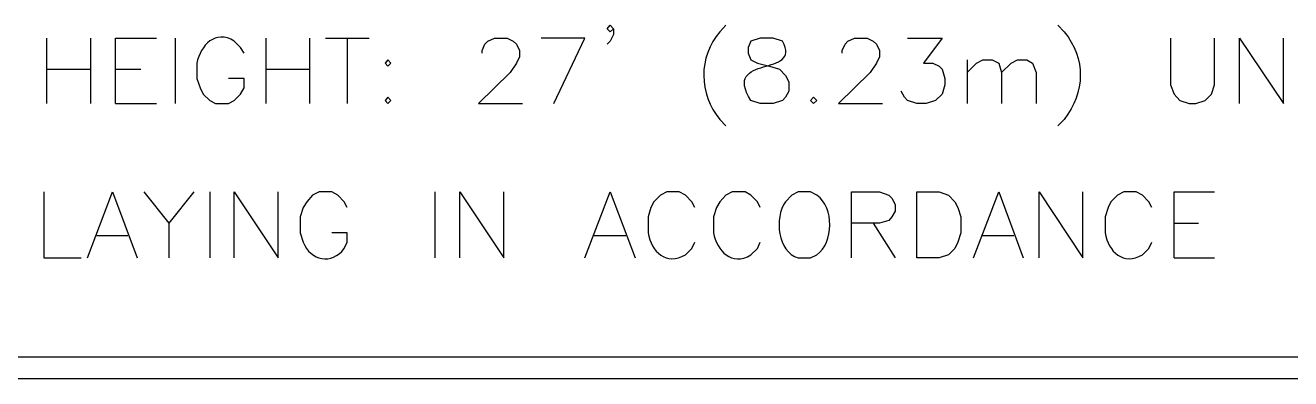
# Model space of a CAD drawing. Header units: millimetres. Extents: x 14 to 201, y 16 to 268.
# Drawn here: x 63.13 to 108.96, y 51.46 to 64.26 of the extents above; entities that cross this region are included whole.
import ezdxf

# ---------------------------------------------------------------- set-up
doc = ezdxf.new("R2010")
doc.units = ezdxf.units.MM
doc.layers.get('0').update_dxf_attribs({"linetype": 'CONTINUOUS'})

msp = doc.modelspace()

# ---------------------------------------------------------------- linework, layer by layer
at = {"color": 0}
for p, q in [((84.201, 64.1354), (84.3068, 64.262)), ((84.3068, 64.262), (84.4338, 64.1354)), ((88.4975, 64.262), (88.2869, 64.0292)), ((100.521, 64.262), (100.754, 64.0292)), ((63.9025, 63.7963), (63.9025, 61.426)), ((65.49, 63.7963), (65.49, 61.426)), ((66.3995, 61.426), (66.3995, 63.7963)), ((66.3995, 63.7963), (67.8808, 63.7963)), ((68.5588, 63.7963), (68.5588, 61.426)), ((71.84, 63.7963), (71.84, 61.426)), ((73.4275, 63.7963), (73.4275, 61.426)), ((73.9994, 63.7963), (75.5869, 63.7963)), ((74.7818, 63.7963), (74.7818, 61.426)), ((79.8834, 63.6901), (80.1165, 63.7963)), ((80.1165, 63.7963), (80.5808, 63.7963)), ((80.5808, 63.7963), (80.7932, 63.6901)), ((83.396, 63.7963), (81.8085, 63.7963)), ((82.2745, 61.426), (83.396, 63.7963)), ((84.3068, 64.0292), (84.201, 64.1354)), ((84.4338, 64.1354), (84.3068, 64.0292)), ((84.4338, 63.923), (84.3068, 63.6901)), ((84.4338, 64.1354), (84.4338, 63.923)), ((89.746, 63.7963), (89.4084, 63.6901)), ((90.212, 63.7963), (89.746, 63.7963)), ((90.551, 63.6901), (90.212, 63.7963)), ((92.921, 63.6901), (93.1541, 63.7963)), ((93.1541, 63.7963), (93.6198, 63.7963)), ((93.6198, 63.7963), (93.8318, 63.6901)), ((95.0807, 63.7963), (96.3291, 63.7963)), ((96.3291, 63.7963), (95.6525, 62.8855)), ((104.606, 63.7963), (104.606, 62.1026)), ((106.193, 62.1026), (106.193, 63.7963)), ((107.104, 61.426), (107.104, 63.7963)), ((107.104, 63.7963), (108.692, 61.426)), ((108.692, 61.426), (108.692, 63.7963)), ((70.9291, 63.4573), (70.696, 63.6901)), ((71.0558, 63.2464), (70.9291, 63.4573)), ((79.6713, 63.3511), (79.7775, 63.584)), ((79.6713, 63.2464), (79.6713, 63.3511)), ((79.7775, 63.584), (79.8834, 63.6901)), ((80.7932, 63.6901), (80.9198, 63.584)), ((80.9198, 63.584), (81.026, 63.3511)), ((81.026, 63.3511), (81.026, 63.1183)), ((84.3068, 63.6901), (84.201, 63.584)), ((89.4084, 63.6901), (89.3025, 63.4573)), ((89.3025, 63.4573), (89.3025, 63.2464)), ((89.3025, 63.2464), (89.4084, 63.0135)), ((92.7104, 63.3511), (92.8165, 63.584)), ((92.7104, 63.2464), (92.7104, 63.3511)), ((92.8165, 63.584), (92.921, 63.6901)), ((93.8318, 63.6901), (93.9588, 63.584)), ((93.9588, 63.584), (94.065, 63.3511)), ((94.065, 63.3511), (94.065, 63.1183)), ((69.3416, 62.8855), (69.3416, 62.3355)), ((76.2635, 63.0135), (76.1573, 62.8855)), ((76.1573, 62.8855), (76.2635, 62.7807)), ((76.3693, 62.8855), (76.2635, 63.0135)), ((76.2635, 62.7807), (76.3693, 62.8855)), ((80.9198, 62.8855), (80.687, 62.5479)), ((81.026, 63.1183), (80.9198, 62.8855)), ((89.4084, 63.0135), (89.6415, 62.8855)), ((89.6415, 62.8855), (90.085, 62.7807)), ((93.9588, 62.8855), (93.726, 62.5479)), ((94.065, 63.1183), (93.9588, 62.8855)), ((95.6525, 62.8855), (95.9915, 62.8855)), ((95.9915, 62.8855), (96.2244, 62.7807)), ((97.24, 63.0135), (97.24, 61.426)), ((97.24, 62.5479), (97.579, 62.8855)), ((97.579, 62.8855), (97.8119, 63.0135)), ((97.8119, 63.0135), (98.1495, 63.0135)), ((98.1495, 63.0135), (98.3823, 62.8855)), ((98.3823, 62.8855), (98.4885, 62.5479)), ((98.4885, 62.5479), (98.8275, 62.8855)), ((98.8275, 62.8855), (99.0604, 63.0135)), ((99.0604, 63.0135), (99.3994, 63.0135)), ((99.3994, 63.0135), (99.61, 62.8855)), ((99.61, 62.8855), (99.737, 62.5479)), ((63.9025, 62.6745), (65.49, 62.6745)), ((66.3995, 62.6745), (67.3104, 62.6745)), ((69.3416, 62.3355), (69.4683, 61.9965)), ((71.0558, 62.3355), (70.4854, 62.3355)), ((71.0558, 61.9965), (71.0558, 62.3355)), ((71.84, 62.6745), (73.4275, 62.6745)), ((80.687, 62.5479), (79.5443, 61.426)), ((90.085, 62.7807), (90.4448, 62.6745)), ((90.4448, 62.6745), (90.6568, 62.4417)), ((90.6568, 62.4417), (90.7838, 62.2088)), ((93.726, 62.5479), (92.5834, 61.426)), ((96.2244, 62.7807), (96.3291, 62.6745)), ((96.3291, 62.6745), (96.435, 62.3355)), ((96.435, 62.3355), (96.435, 62.1026)), ((98.4885, 62.5479), (98.4885, 61.426)), ((99.737, 62.5479), (99.737, 61.426)), ((69.4683, 61.9965), (69.5745, 61.7636)), ((70.9291, 61.7636), (71.0558, 61.9965)), ((90.7838, 61.8698), (90.6568, 61.6589)), ((90.7838, 62.2088), (90.7838, 61.8698)), ((94.9745, 61.6589), (94.8475, 61.8698)), ((96.435, 62.1026), (96.3291, 61.7636)), ((104.606, 62.1026), (104.732, 61.7636)), ((106.087, 61.7636), (106.193, 62.1026)), ((66.3995, 61.426), (67.8808, 61.426)), ((69.5745, 61.7636), (69.8073, 61.5308)), ((69.8073, 61.5308), (70.0193, 61.426)), ((70.0193, 61.426), (70.4854, 61.426)), ((70.4854, 61.426), (70.696, 61.5308)), ((70.696, 61.5308), (70.9291, 61.7636)), ((76.2635, 61.6589), (76.1573, 61.5308)), ((76.1573, 61.5308), (76.2635, 61.426)), ((76.3693, 61.5308), (76.2635, 61.6589)), ((76.2635, 61.426), (76.3693, 61.5308)), ((79.5443, 61.426), (81.1318, 61.426)), ((89.746, 61.426), (89.4084, 61.5308)), ((90.212, 61.426), (89.746, 61.426)), ((90.551, 61.5308), (90.212, 61.426)), ((90.6568, 61.6589), (90.551, 61.5308)), ((91.6725, 61.6589), (91.5666, 61.5308)), ((91.5666, 61.5308), (91.6725, 61.426)), ((91.7995, 61.5308), (91.6725, 61.6589)), ((91.6725, 61.426), (91.7995, 61.5308)), ((92.5834, 61.426), (94.1709, 61.426)), ((95.0807, 61.5308), (94.9745, 61.6589)), ((95.4193, 61.426), (95.0807, 61.5308)), ((95.7584, 61.426), (95.4193, 61.426)), ((96.096, 61.5308), (95.7584, 61.426)), ((96.3291, 61.7636), (96.096, 61.5308)), ((104.732, 61.7636), (104.944, 61.5308)), ((104.944, 61.5308), (105.283, 61.426)), ((105.283, 61.426), (105.517, 61.426)), ((105.517, 61.426), (105.854, 61.5308)), ((105.854, 61.5308), (106.087, 61.7636)), ((88.2869, 60.8542), (88.4975, 60.6213)), ((100.754, 60.8542), (100.521, 60.6213)), ((63.7963, 58.2291), (63.7963, 55.838)), ((65.3838, 55.838), (66.2933, 58.2291)), ((66.2933, 58.2291), (67.1834, 55.838)), ((67.4165, 58.2291), (68.326, 57.0865)), ((69.2369, 58.2291), (68.326, 57.0865)), ((69.8073, 58.2291), (69.8073, 55.838)), ((70.696, 55.838), (70.696, 58.2291)), ((70.696, 58.2291), (72.2835, 55.838)), ((72.2835, 55.838), (72.2835, 58.2291)), ((73.7665, 58.2291), (73.5334, 58.1021)), ((74.2308, 58.2291), (73.7665, 58.2291)), ((74.4432, 58.1021), (74.2308, 58.2291)), ((77.9568, 58.2291), (77.9568, 55.838)), ((78.8666, 55.838), (78.8666, 58.2291)), ((78.8666, 58.2291), (80.4541, 55.838)), ((80.4541, 55.838), (80.4541, 58.2291)), ((83.396, 55.838), (84.3068, 58.2291)), ((84.3068, 58.2291), (85.2166, 55.838)), ((86.3604, 58.2291), (86.1275, 58.1021)), ((86.8041, 58.2291), (86.3604, 58.2291)), ((87.037, 58.1021), (86.8041, 58.2291)), ((88.7307, 58.2291), (88.4975, 58.1021)), ((89.1963, 58.2291), (88.7307, 58.2291)), ((89.4084, 58.1021), (89.1963, 58.2291)), ((91.1229, 58.2291), (90.89, 58.1021)), ((91.5666, 58.2291), (91.1229, 58.2291)), ((91.7995, 58.1021), (91.5666, 58.2291)), ((93.0494, 55.838), (93.0494, 58.2291)), ((93.0494, 58.2291), (94.065, 58.2291)), ((94.065, 58.2291), (94.404, 58.1021)), ((95.4193, 55.838), (95.4193, 58.2291)), ((95.4193, 58.2291), (96.2244, 58.2291)), ((96.2244, 58.2291), (96.562, 58.1021)), ((97.4729, 55.838), (98.3823, 58.2291)), ((98.3823, 58.2291), (99.271, 55.838)), ((99.8432, 55.838), (99.8432, 58.2291)), ((99.8432, 58.2291), (101.431, 55.838)), ((101.431, 55.838), (101.431, 58.2291)), ((102.912, 58.2291), (102.679, 58.1021)), ((103.357, 58.2291), (102.912, 58.2291)), ((103.59, 58.1021), (103.357, 58.2291)), ((104.732, 55.838), (104.732, 58.2291)), ((104.732, 58.2291), (106.193, 58.2291)), ((73.3213, 57.8693), (73.1943, 57.6584)), ((73.5334, 58.1021), (73.3213, 57.8693)), ((74.676, 57.8693), (74.4432, 58.1021)), ((74.7818, 57.6584), (74.676, 57.8693)), ((85.8943, 57.8693), (85.7885, 57.6584)), ((86.1275, 58.1021), (85.8943, 57.8693)), ((87.2698, 57.8693), (87.037, 58.1021)), ((87.376, 57.6584), (87.2698, 57.8693)), ((88.2869, 57.8693), (88.1585, 57.6584)), ((88.4975, 58.1021), (88.2869, 57.8693)), ((89.6415, 57.8693), (89.4084, 58.1021)), ((89.746, 57.6584), (89.6415, 57.8693)), ((90.89, 58.1021), (90.6568, 57.8693)), ((94.404, 58.1021), (94.5085, 57.996)), ((94.5085, 57.996), (94.6369, 57.7631)), ((94.6369, 57.7631), (94.6369, 57.5303)), ((96.562, 58.1021), (96.7948, 57.8693)), ((96.7948, 57.8693), (96.901, 57.6584)), ((102.446, 57.8693), (102.342, 57.6584)), ((102.679, 58.1021), (102.446, 57.8693)), ((103.823, 57.8693), (103.59, 58.1021)), ((103.929, 57.6584), (103.823, 57.8693)), ((73.1943, 57.6584), (73.0885, 57.3193)), ((73.0885, 57.3193), (73.0885, 56.7475)), ((85.7885, 57.6584), (85.6823, 57.3193)), ((85.6823, 57.3193), (85.6823, 56.7475)), ((88.1585, 57.6584), (88.054, 57.3193)), ((88.054, 57.3193), (88.054, 56.7475)), ((94.5085, 57.3193), (94.404, 57.1927)), ((94.6369, 57.5303), (94.5085, 57.3193)), ((96.901, 57.6584), (97.0068, 57.3193)), ((97.0068, 57.3193), (97.0068, 56.7475)), ((102.342, 57.6584), (102.235, 57.3193)), ((102.235, 57.3193), (102.235, 56.7475)), ((68.326, 57.0865), (68.326, 55.838)), ((94.065, 57.0865), (93.0494, 57.0865)), ((93.8318, 57.0865), (94.6369, 55.838)), ((94.404, 57.1927), (94.065, 57.0865)), ((104.732, 57.0865), (105.621, 57.0865)), ((65.7229, 56.6416), (66.8443, 56.6416)), ((73.0885, 56.7475), (73.1943, 56.4085)), ((74.7818, 56.7475), (74.2308, 56.7475)), ((74.676, 56.1756), (74.7818, 56.4085)), ((74.7818, 56.4085), (74.7818, 56.7475)), ((83.735, 56.6416), (84.879, 56.6416)), ((87.2698, 56.1756), (87.376, 56.4085)), ((89.6415, 56.1756), (89.746, 56.4085)), ((96.901, 56.4085), (96.7948, 56.1756)), ((97.0068, 56.7475), (96.901, 56.4085)), ((97.8119, 56.6416), (98.9334, 56.6416)), ((103.823, 56.1756), (103.929, 56.4085)), ((87.037, 55.9428), (87.2698, 56.1756)), ((89.4084, 55.9428), (89.6415, 56.1756)), ((91.5666, 55.838), (91.7995, 55.9428)), ((96.562, 55.9428), (96.2244, 55.838)), ((96.7948, 56.1756), (96.562, 55.9428)), ((103.59, 55.9428), (103.823, 56.1756)), ((63.7963, 55.838), (65.151, 55.838)), ((91.1229, 55.838), (91.5666, 55.838)), ((96.2244, 55.838), (95.4193, 55.838)), ((104.732, 55.838), (106.193, 55.838)), ((198.121, 52.2386), (17.0174, 52.2386)), ((149.648, 51.4558), (16.214, 51.4558))]:
    msp.add_line(p, q, dxfattribs=at)
for points in [[(70.696, 63.6901), (70.0126, 64.1131), (69.4764, 63.5441), (69.3416, 62.8855)], [(88.2869, 64.0292), (87.497, 63.1225), (87.5111, 61.7636), (88.2869, 60.8542)], [(100.754, 64.0292), (101.538, 63.0481), (101.523, 61.8352), (100.754, 60.8542)], [(89.4084, 61.5308), (88.3377, 63.2629), (91.3035, 62.3397), (90.551, 63.6901)], [(90.6568, 57.8693), (90.2476, 57.2823), (90.3732, 56.0395), (91.1229, 55.838)], [(91.7995, 55.9428), (92.4126, 56.3908), (92.4292, 57.6573), (91.7995, 58.1021)], [(73.1943, 56.4085), (73.4466, 55.728), (74.2389, 55.572), (74.676, 56.1756)], [(85.6823, 56.7475), (85.8023, 56.0395), (86.3395, 55.5544), (87.037, 55.9428)], [(88.054, 56.7475), (88.1726, 56.0888), (88.7127, 55.5212), (89.4084, 55.9428)], [(102.235, 56.7475), (102.355, 56.0395), (102.891, 55.5544), (103.59, 55.9428)]]:
    msp.add_open_spline(points, degree=3, dxfattribs=at)

doc.saveas('drawing.dxf')
